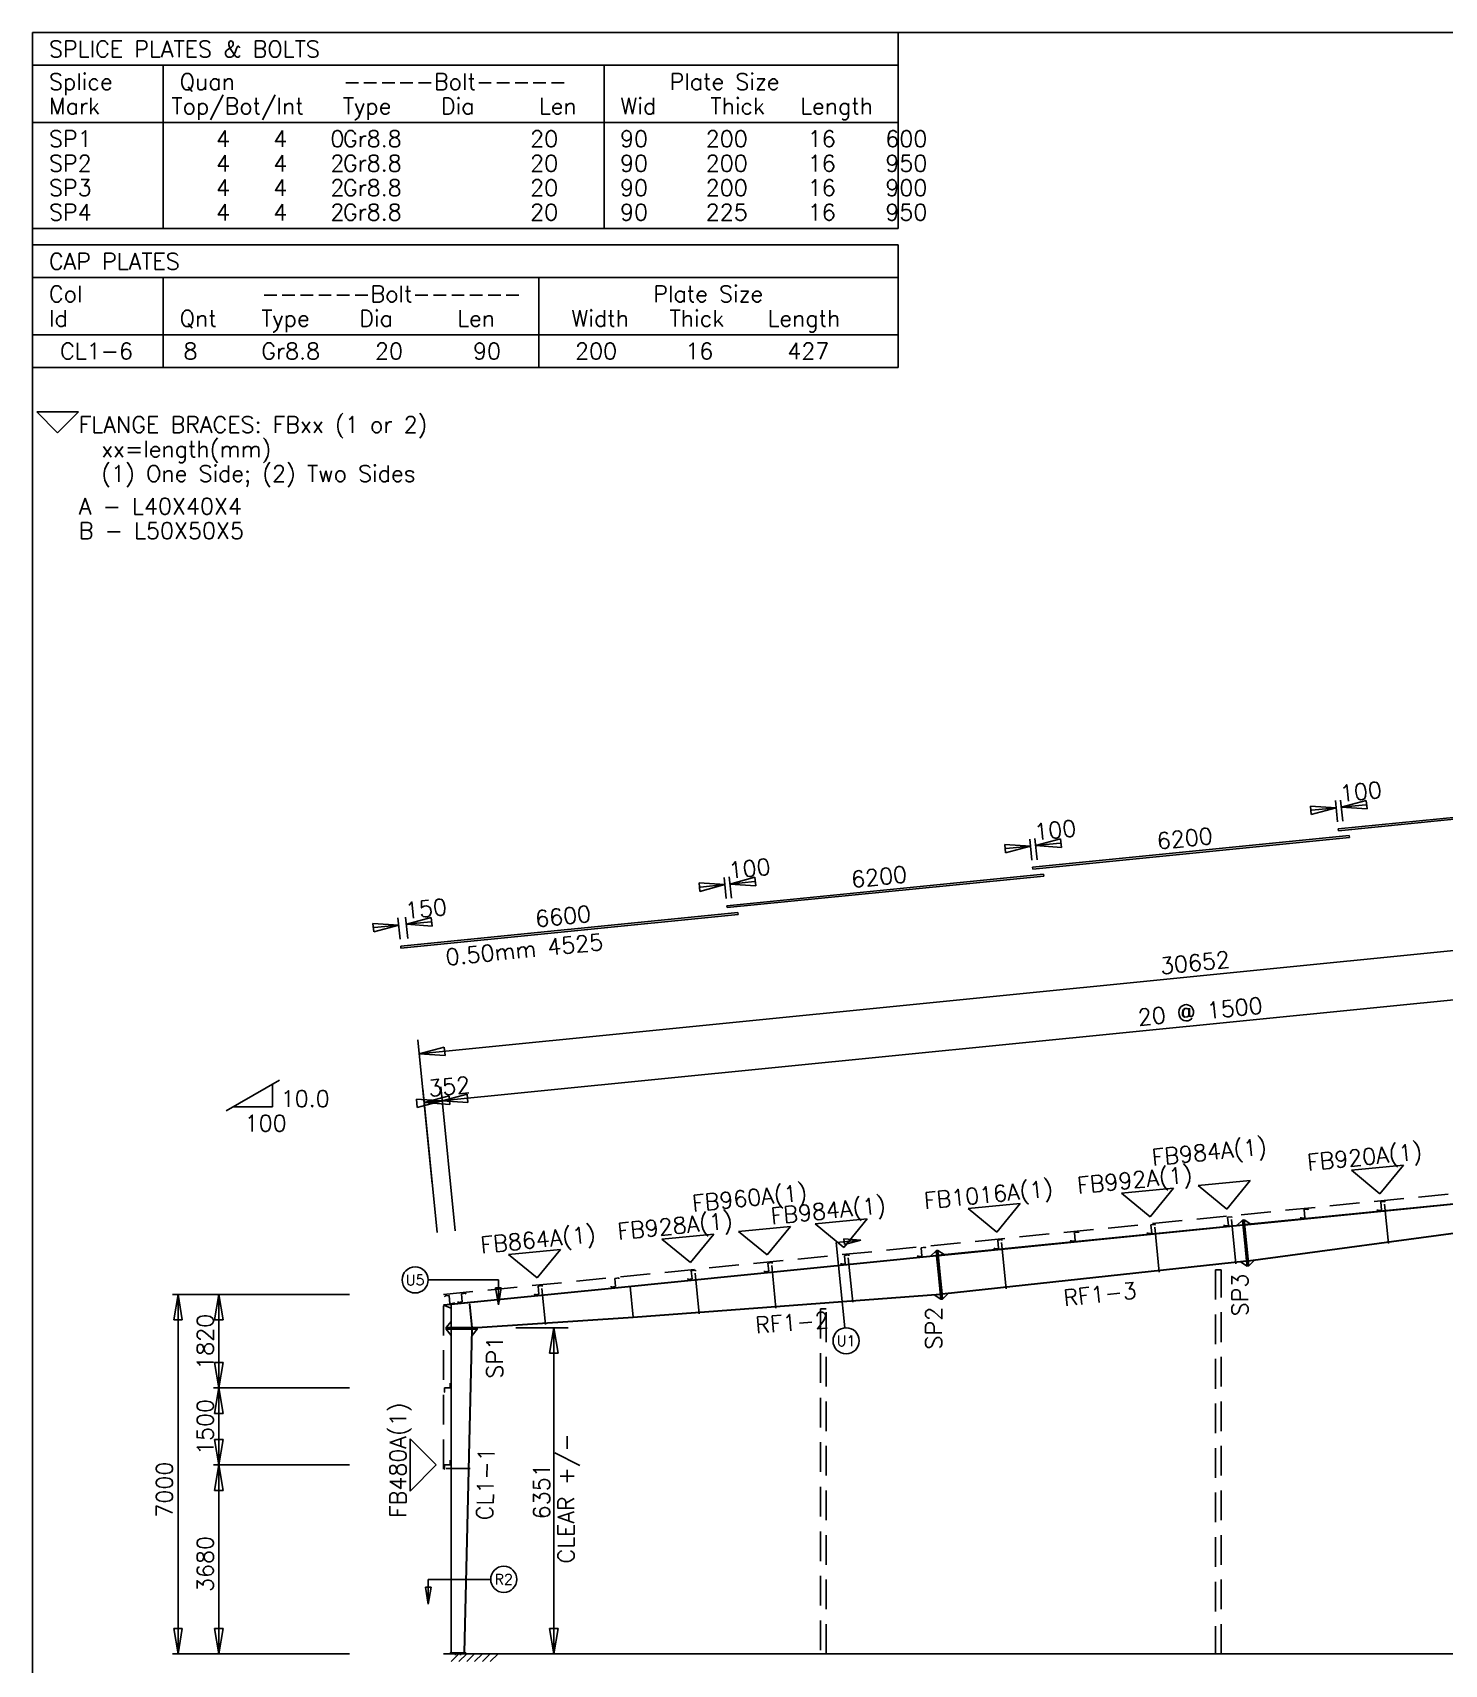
# Model space of a CAD drawing. Extents: x 0 to 76527, y 0 to 54116.
# Drawn here: x 0 to 27504, y 22324 to 54116 of the extents above; entities that cross this region are included whole.
import ezdxf
from ezdxf.enums import TextEntityAlignment as Align

# ---------------------------------------------------------------- set-up
doc = ezdxf.new("R2010")
doc.units = 0
doc.linetypes.add('CONTIN', pattern=[0])
doc.linetypes.add('DASHED', pattern=[867.81, 578.51, -289.3])
doc.layers.get('0').update_dxf_attribs({"linetype": 'CONTIN'})
for name, color, linetype in [('1', 7, 'CONTIN'), ('10', 10, 'CONTIN'), ('11', 7, 'CONTIN'), ('12', 6, 'CONTIN'), ('14', 7, 'CONTIN'), ('15', 7, 'CONTIN'), ('2', 6, 'CONTIN'), ('22', 7, 'CONTIN'), ('3', 7, 'CONTIN'), ('5', 5, 'DASHED'), ('7', 7, 'CONTIN')]:
    doc.layers.add(name, color=color, linetype=linetype)
doc.styles.add('SIMPLEX', font='SIMPLEX')

# ---------------------------------------------------------------- blocks, each defined once
blk = doc.blocks.new('ZCOL')
for p, q in [((10.2, 0), (0, 0)), ((0, 0), (0, -25.4)), ((10.2, -2.5), (10.2, 0)), ((-10.2, -25.4), (-10.2, -22.9)), ((0, -25.4), (-10.2, -25.4))]:
    blk.add_line(p, q)
blk = doc.blocks.new('MARKER')
for p, q in [((509.087189, 509.087189), (-509.08719, 509.087189)), ((-509.08719, 509.087189), (0, 0)), ((0, 0), (509.087189, 509.087189))]:
    blk.add_line(p, q)
blk = doc.blocks.new('ARROWF')
for p, q in [((0, 0), (-496, 83)), ((-496, 83), (-496, -83)), ((-496, -83), (0, 0))]:
    blk.add_line(p, q)
blk = doc.blocks.new('CUTFRM')
for p, q in [((0, 0), (0, -25.4)), ((0, -25.4), (-483.63281, -25.4))]:
    blk.add_line(p, q)
blk = doc.blocks.new('ARROWPF')
for p, q in [((0, 0), (-331, 55)), ((-331, 55), (-331, -55)), ((-331, -55), (0, 0))]:
    blk.add_line(p, q)
blk = doc.blocks.new('FRAME1')
at = {"layer": '1'}
for p, q in [((17435.8594, 16072.7188), (23605.0898, 16689.6406)), ((17439.6523, 16034.8066), (23608.8828, 16651.7305)), ((11480.8018, 15324.0547), (17650.0332, 15940.9775)), ((11484.5938, 15286.1426), (17653.8242, 15903.0674)), ((17439.6523, 16034.8066), (17435.8594, 16072.7188)), ((17653.8242, 15903.0674), (17650.0332, 15940.9775)), ((11484.5938, 15286.1426), (11480.8018, 15324.0547)), ((5525.74414, 14575.3857), (11694.9746, 15192.3086)), ((5529.53516, 14537.4756), (11698.7656, 15154.3984)), ((11698.7656, 15154.3984), (11694.9746, 15192.3086)), ((-829.41925, 13786.71), (5739.91602, 14443.6436)), ((-825.62817, 13748.7998), (5743.70703, 14405.7324)), ((5529.53516, 14537.4756), (5525.74414, 14575.3857)), ((5743.70703, 14405.7324), (5739.91602, 14443.6436)), ((-825.62817, 13748.7998), (-829.41925, 13786.71)), ((15610.043, 8362.0166), (21808.5293, 8981.86523)), ((21809.3242, 8973.90527), (15610.8389, 8354.05664)), ((21510.8145, 8944.05469), (15610.8389, 8354.05664)), ((18337.2051, 8761.93359), (18414.1719, 7992.26563)), ((9639.82031, 7764.99414), (15578.2051, 8358.83105)), ((15578.998, 8350.87109), (9640.61719, 7757.03418)), ((15578.998, 8350.87109), (9640.61719, 7757.03418)), ((13859.5381, 8314.16797), (13947.21, 7437.44873)), ((15352.0947, 8463.42285), (15438.5234, 7599.14307)), ((15458.7988, 8346.8916), (15569.0498, 8450.37598)), ((15578.2051, 8358.83105), (15458.7988, 8346.8916)), ((15561.3867, 8399.36035), (15618.502, 8405.07227)), ((15561.3867, 8399.36035), (15618.502, 8405.07227)), ((15584.9697, 8451.96875), (15569.0498, 8450.37598)), ((15658.6035, 7554.84277), (15569.0498, 8450.37598)), ((15569.0498, 8450.37598), (15569.0498, 8450.37598)), ((15578.2051, 8358.83105), (15569.0498, 8450.37598)), ((15571.3379, 8299.85742), (15628.4531, 8305.56934)), ((15571.3379, 8299.85742), (15628.4531, 8305.56934)), ((15578.998, 8350.87109), (15578.2051, 8358.83105)), ((15578.998, 8350.87109), (15648.666, 7654.21387)), ((15584.9697, 8451.96875), (15600.8896, 8453.56055)), ((15584.9697, 8451.96875), (15674.5234, 7556.43457)), ((15584.9697, 8451.96875), (15674.5234, 7556.43457)), ((15690.4414, 7558.02686), (15600.8896, 8453.56055)), ((15729.4492, 8373.95703), (15600.8896, 8453.56055)), ((15600.8896, 8453.56055), (15600.8896, 8453.56055)), ((15610.043, 8362.0166), (15600.8896, 8453.56055)), ((15610.043, 8362.0166), (15729.4492, 8373.95703)), ((15610.8389, 8354.05664), (15610.043, 8362.0166)), ((15680.4404, 7658.06592), (15610.8389, 8354.05664)), ((21560.5664, 8446.53613), (15680.4404, 7658.06592)), ((21560.3418, 8446.50586), (15680.4404, 7658.06592)), ((15681.2363, 7652.11963), (21561.1387, 8440.55957)), ((10874.4277, 8015.65625), (10964.5859, 7114.06201)), ((15601.1885, 8001.3457), (15658.3037, 8007.05811)), ((15601.1885, 8001.3457), (15658.3037, 8007.05811)), ((3339.44409, 7132.94678), (9608.17871, 7759.81934)), ((9608.77539, 7753.84961), (3340.04102, 7126.97705)), ((9608.77539, 7753.84961), (3638.552, 7156.82813)), ((7889.31689, 7717.14502), (7976.23486, 6847.95947)), ((9488.77441, 7747.87988), (9598.8252, 7853.354)), ((9608.17871, 7759.81934), (9488.77441, 7747.87988)), ((9591.16211, 7802.3374), (9648.27832, 7808.0498)), ((9591.16211, 7802.3374), (9648.27832, 7808.0498)), ((9614.74512, 7854.9458), (9598.8252, 7853.354)), ((9693.35352, 6908.06738), (9598.8252, 7853.354)), ((9598.8252, 7853.354), (9598.8252, 7853.354)), ((9608.17871, 7759.81934), (9598.8252, 7853.354)), ((9601.11328, 7702.83496), (9658.22852, 7708.54541)), ((9601.11328, 7702.83496), (9658.22852, 7708.54541)), ((9608.77539, 7753.84961), (9608.17871, 7759.81934)), ((9608.77539, 7753.84961), (9683.36426, 7007.96924)), ((9614.74512, 7854.9458), (9630.66504, 7856.53809)), ((9614.74512, 7854.9458), (9709.27344, 6909.66016)), ((9614.74512, 7854.9458), (9709.27344, 6909.66016)), ((9725.19531, 6911.25098), (9630.66504, 7856.53809)), ((9759.22461, 7776.93506), (9630.66504, 7856.53809)), ((9630.66504, 7856.53809), (9630.66504, 7856.53809)), ((9639.82031, 7764.99414), (9630.66504, 7856.53809)), ((9639.82031, 7764.99414), (9759.22461, 7776.93506)), ((9640.61719, 7757.03418), (9639.82031, 7764.99414)), ((9715.23047, 7010.88916), (9640.61719, 7757.03418)), ((15648.666, 7654.21387), (9715.23047, 7010.88916)), ((15648.6221, 7654.2085), (9715.23047, 7010.88916)), ((9715.77148, 7005.91797), (15649.1611, 7649.23779)), ((15649.1611, 7649.23779), (15529.8574, 7636.30273)), ((15529.8574, 7636.30273), (15658.6035, 7554.84277)), ((15631.0381, 7702.83496), (15688.1553, 7708.54541)), ((15631.0381, 7702.83496), (15688.1553, 7708.54541)), ((15648.6221, 7654.2085), (15649.1611, 7649.23779)), ((15649.1611, 7649.23779), (15658.6035, 7554.84277)), ((15680.4404, 7658.06592), (15680.4404, 7658.06592)), ((15680.4404, 7658.06592), (15681.2363, 7652.11963)), ((15681.0352, 7652.09131), (15800.0371, 7668.0498)), ((15681.0352, 7652.09131), (15690.4414, 7558.02002)), ((15800.0371, 7668.0498), (15690.4414, 7558.02002)), ((4904.2041, 7418.63379), (4983.67969, 6623.87793)), ((6396.75928, 7567.89014), (6479.95654, 6735.91895)), ((9633.45215, 7379.44775), (9690.56836, 7385.15918)), ((9633.45215, 7379.44775), (9690.56836, 7385.15918)), ((15640.9893, 7603.33105), (15698.1055, 7609.0415)), ((15640.9893, 7603.33105), (15698.1055, 7609.0415)), ((15674.5234, 7556.43457), (15658.6035, 7554.84277)), ((15658.6035, 7554.84277), (15658.6035, 7554.84277)), ((15674.5234, 7556.43457), (15690.4414, 7558.02686)), ((15690.4414, 7558.02002), (15690.4414, 7558.02002)), ((10, 6798.99707), (3339.54297, 7131.95215)), ((3340.04102, 7126.97705), (10.498, 6794.02197)), ((3638.552, 7156.82813), (155, 6808.47314)), ((1919.09229, 7120.12207), (1989.20972, 6418.94727)), ((3340.04102, 7126.97705), (3339.44409, 7132.94678)), ((3340.04102, 7126.97705), (3339.54297, 7131.95215)), ((3698.25366, 6559.80566), (3638.552, 7156.82813)), ((3638.552, 7156.82813), (3698.25366, 6559.80566)), ((9683.36426, 7007.96924), (3698.25366, 6559.80566)), ((9683.36426, 7007.96924), (3698.25366, 6559.80566)), ((3698.62793, 6554.81982), (9683.7373, 7002.98242)), ((9683.86133, 7002.99316), (9564.15918, 6994.03027)), ((9665.79004, 7056.06104), (9722.90723, 7061.77197)), ((9665.79004, 7056.06104), (9722.90723, 7061.77197)), ((9683.36426, 7007.96924), (9683.7373, 7002.98242)), ((9683.86133, 7002.99316), (9693.35352, 6908.06445)), ((9715.23047, 7010.88916), (9715.23047, 7010.88916)), ((9715.23047, 7010.88916), (9715.77148, 7005.91797)), ((9715.72852, 7005.91406), (9835.0332, 7018.84912)), ((9715.72852, 7005.91406), (9725.19531, 6911.25098)), ((9835.0332, 7018.84912), (9725.19531, 6911.25098)), ((150, 6807.97266), (0, 6792.97266)), ((0, 6792.97266), (150, 6732.97266)), ((10.498, 6794.02197), (10, 6798.99707)), ((155, 6807.97266), (150, 6807.97266)), ((150, 6807.97266), (150, 6355.91699)), ((155, 6355.91699), (155, 6808.47314)), ((155, 6355.91699), (155, 6807.97266)), ((517.590027, 6814.03223), (509.629974, 6813.2373)), ((517.590027, 6814.03223), (509.629974, 6813.2373)), ((509.629974, 6813.2373), (555.401917, 6355.51953)), ((509.629974, 6813.2373), (555.401917, 6355.51953)), ((517.590027, 6814.03223), (563.362, 6356.31445)), ((517.590027, 6814.03223), (563.362, 6356.31445)), ((9564.15918, 6994.03027), (9693.35352, 6908.06445)), ((9675.74219, 6956.55664), (9732.85742, 6962.26807)), ((9675.74219, 6956.55664), (9732.85742, 6962.26807)), ((9709.27344, 6909.66016), (9693.35352, 6908.06738)), ((9693.35352, 6908.06445), (9693.35352, 6908.06445)), ((9709.27344, 6909.66016), (9725.19531, 6911.25098)), ((9725.19531, 6911.25098), (9725.19531, 6911.25098)), ((150, 6475.91699), (54.999992, 6355.91699)), ((105, 6311.2168), (105, 6368.61719)), ((105, 6311.2168), (105, 6368.61719)), ((150, 6355.91699), (150, 6475.91699)), ((205.000015, 6311.2168), (205.000015, 6368.61719)), ((205.000015, 6311.2168), (205.000015, 6368.61719)), ((504.99997, 6311.2168), (504.99997, 6368.61719)), ((504.99997, 6311.2168), (504.99997, 6368.61719)), ((605, 6311.2168), (605, 6368.61719)), ((605, 6311.2168), (605, 6368.61719)), ((3698.25366, 6559.80566), (659.382019, 6355.91699)), ((3698.25366, 6559.80566), (659.382019, 6355.91699)), ((659.715942, 6350.92822), (3698.58887, 6554.81641)), ((3698.25366, 6559.80566), (3698.25366, 6559.80566)), ((3698.25366, 6559.80566), (3698.62793, 6554.81982)), ((3698.25366, 6559.80566), (3698.58887, 6554.81641)), ((655.380981, 6355.91699), (54.999992, 6355.91699)), ((54.999992, 6339.91699), (54.999992, 6355.91699)), ((54.999992, 6355.91699), (54.999992, 6355.91699)), ((150, 6355.91699), (54.999992, 6355.91699)), ((54.999992, 6339.91699), (655.380981, 6339.91699)), ((54.999992, 6339.91699), (54.999992, 6323.91699)), ((54.999992, 6339.91699), (655.380981, 6339.91699)), ((655.380981, 6323.91699), (54.999992, 6323.91699)), ((150, 6203.91699), (54.999992, 6323.91699)), ((54.999992, 6323.91699), (54.999992, 6323.91699)), ((150, 6323.91699), (54.999992, 6323.91699)), ((155, 6355.91699), (150, 6355.91699)), ((155, 6323.91699), (150, 6323.91699)), ((150, 6323.91699), (150, 16)), ((150, 6323.91699), (150, 6203.91699)), ((659.382019, 6355.91699), (155, 6355.91699)), ((555, 6323.91699), (155, 6323.91699)), ((155, 16), (155, 6323.91699)), ((155, 16), (155, 6323.91699)), ((404.99997, 16), (555, 6323.91699)), ((405.005005, 16.190001), (555, 6323.91699)), ((562.997986, 6323.72607), (413.002014, 16)), ((555, 6323.91699), (555, 6323.91699)), ((555, 6323.91699), (562.997986, 6323.72607)), ((563.362, 6356.31445), (555.401917, 6355.51953)), ((563.362, 6356.31445), (555.401917, 6355.51953)), ((563.002014, 6323.91699), (560.148987, 6203.91699)), ((560.148987, 6203.91699), (655.38501, 6323.91699)), ((563.002014, 6323.91699), (655.38501, 6323.91699)), ((655.380981, 6339.91699), (655.380981, 6355.91699)), ((655.380981, 6339.91699), (655.380981, 6323.91699)), ((655.38501, 6323.91699), (655.38501, 6323.91699)), ((659.382019, 6355.91699), (659.715942, 6350.92822)), ((56.431137, 3610.5791), (523.83429, 3610.57886)), ((435, 16), (135, 16)), ((135, 0), (135, 16)), ((135, 0), (435, 0)), ((155, 16), (150, 16)), ((155, 16), (404.99997, 16)), ((235, -28.700001), (235, 28.700001)), ((335, -28.700001), (335, 28.700001)), ((405.005005, 16.190001), (413.002014, 16)), ((435, 0), (435, 16))]:
    blk.add_line(p, q, dxfattribs=at)
at = {"layer": '12'}
for p, q in [((17422.0469, 16210.8701), (17380.8867, 16622.4512)), ((17521.5508, 16220.8203), (17480.3926, 16632.4023)), ((11466.9863, 15462.2061), (11425.8291, 15873.7871)), ((11566.4902, 15472.1572), (11525.333, 15883.7373)), ((5511.9292, 14713.5391), (5470.77051, 15125.1201)), ((5611.43213, 14723.4883), (5570.27441, 15135.0684)), ((-843.23456, 13924.8643), (-884.39264, 14336.4443)), ((-693.97906, 13939.7891), (-735.13702, 14351.3691)), ((-120.56721, 8205.67188), (-401.47815, 11014.7813)), ((229.785385, 8240.70703), (-51.125538, 11049.8164)), ((-5275.3838, 6999.99951), (-1828.4502, 6999.99951)), ((-1828.4502, 6999.99951), (-4479.9351, 6999.99951)), ((1412.97083, 6350.8999), (2431.14526, 6350.8999)), ((-1828.4502, 5180), (-4479.9351, 5180)), ((-1828.4502, 3680.00024), (-4479.9351, 3680.00024)), ((-5275.3838, 0), (-1828.4502, 0)), ((-1828.4502, 0), (-4479.9351, 0)), ((1412.97083, 0), (2431.14526, 0))]:
    blk.add_line(p, q, dxfattribs=at)
at = {"layer": '2'}
for p, q in [((17494.207, 16494.248), (17969.1074, 16541.7383)), ((16919.8008, 16436.8086), (17394.7031, 16484.2988)), ((10964.7441, 15688.1436), (11439.6445, 15735.6348)), ((11539.1484, 15745.584), (12014.0488, 15793.0732)), ((5009.68555, 14939.4766), (5484.58643, 14986.9668)), ((5584.08984, 14996.917), (6058.99072, 15044.4082)), ((-468.82773, 11688.2764), (30031.1738, 14738.2764)), ((-1345.4779, 14150.7998), (-870.57727, 14198.291)), ((-721.32178, 14213.2178), (-246.42114, 14260.709)), ((-373.84756, 10738.4756), (30126.1543, 13788.4756)), ((-215.54733, 9155.47266), (-496.45831, 11964.582)), ((-5169.335, 0), (-5169.335, 6999.99951)), ((-4373.8862, 0), (-4373.8862, 6999.99951)), ((2153.46143, 0), (2153.46143, 6350.8999)), ((0, 0), (61000.0078, 0)), ((150.000015, 0), (1074.45898, 0)), ((150.000015, -152.72615), (302.726166, 0)), ((302.726166, -152.72615), (455.452332, 0)), ((455.452332, -152.72615), (608.178467, 0)), ((608.178467, -152.72615), (760.904602, 0)), ((760.904602, -152.72615), (913.630737, 0)), ((913.630737, -152.72615), (1066.35693, 0))]:
    blk.add_line(p, q, dxfattribs=at)
at = {"layer": '3'}
for p, q in [((-4231.7876, 10579.8896), (-3195.7144, 11178.0684)), ((-3327.979, 11101.7051), (-3327.979, 10656.2529)), ((-4099.5225, 10656.2529), (-3327.979, 10656.2529))]:
    blk.add_line(p, q, dxfattribs=at)
at = {"layer": '5'}
for p, q in [((0, 6999.99951), (30500.0039, 10050)), ((15155, 7479.82959), (15045.002, 7479.82959)), ((15045.002, 7479.82959), (15045.002, 0)), ((15155, 7479.82959), (15045.002, 7479.82959)), ((15045.002, 7479.82959), (15045.002, 0)), ((15155, 0), (15155, 7479.82959)), ((15155, 0), (15155, 7479.82959)), ((0, 3600), (0, 6999.99951)), ((7345.00098, 6724.28027), (7345.00049, 0)), ((7345.00098, 6724.28027), (7345.00049, 0)), ((7455.00049, 6724.28027), (7345.00098, 6724.28027)), ((7455.00049, 6724.28027), (7345.00098, 6724.28027)), ((7455.00049, 0), (7455.00049, 6724.28027)), ((7455.00049, 0), (7455.00049, 6724.28027)), ((7345.00049, 0), (7455.00049, 0)), ((7345.00049, 0), (7455.00049, 0)), ((15045.002, 0), (15155, 0)), ((15045.002, 0), (15155, 0))]:
    blk.add_line(p, q, dxfattribs=at)
at = {"layer": '7'}
for centre in [(-550.07416, 7284.31348), (7846.19824, 6098.2085), (1176.27649, 1450.91797)]:
    blk.add_circle(centre, 254.543594, dxfattribs=at)
at = {"layer": '10'}
for p, xscale, yscale, zscale, rotation in [((16786.4707, 8496.79492), -8, -6.3740158, -6.3740158, 5.71059368), ((18279.0273, 8646.05078), -8, -6.3740158, -6.3740158, 5.71059368), ((13801.3604, 8198.28418), -8, -6.3740158, -6.3740158, 5.71059368), ((15293.917, 8347.53906), -8, -6.3740158, -6.3740158, 5.71059368), ((10816.2471, 7899.77295), -8, -6.3740158, -6.3740158, 5.71059368), ((12308.8037, 8049.02783), -8, -6.3740158, -6.3740158, 5.71059368), ((7831.13721, 7601.26123), -8, -6.3740158, -6.3740158, 5.71059368), ((9323.69238, 7750.5166), -8, -6.3740158, -6.3740158, 5.71059368), ((3353.46924, 7153.49463), -8, -6.3740158, -6.3740158, 5.71059368), ((4846.02539, 7302.75049), -8, -6.3740158, -6.3740158, 5.71059368), ((6338.58105, 7452.00488), -8, -6.3740158, -6.3740158, 5.71059368), ((368.357819, 6854.98291), -8, -6.3740158, -6.3740158, 5.71059368), ((1860.91357, 7004.23926), -8, -6.3740158, -6.3740158, 5.71059368), ((127.819229, 6820.67432), 8, -6.3740077, -6.3740077, 5.71059368), ((130.95163, 5180), 8, -4.4055119, -4.4055119, 89.9999847), ((130.951157, 3680.00024), 8, -4.4055119, -4.4055119, 89.9999847)]:
    blk.add_blockref('ZCOL', p, dxfattribs=dict(at, xscale=xscale, yscale=yscale, zscale=zscale, rotation=rotation))
at = {"layer": '2'}
for p, rotation in [((17394.7031, 16484.2988), 365.710602), ((17494.207, 16494.248), 185.710602), ((11439.6445, 15735.6348), 365.710602), ((11539.1484, 15745.584), 185.710602), ((5484.58643, 14986.9668), 365.710602), ((5584.08984, 14996.917), 185.710602), ((-721.32178, 14213.2178), 185.710602), ((-870.57727, 14198.291), 365.710602), ((-468.82773, 11688.2764), 185.710602), ((-23.494955, 10773.5107), 5.71059368), ((-373.84756, 10738.4756), 185.710602), ((-23.494955, 10773.5107), 185.710602), ((-5169.335, 6999.99951), 90), ((-4373.8862, 6999.99951), 90), ((2153.46143, 6350.8999), 90), ((-4373.8862, 5180), 270), ((-4373.8862, 5180), 90), ((-4373.8862, 3680.00024), 270), ((-4373.8862, 3680.00024), 90), ((-5169.335, 0), 270), ((-4373.8862, 0), 270), ((-4373.8862, 0), 270), ((2153.46143, 0), -90)]:
    blk.add_blockref('ARROWF', p, dxfattribs=dict(at, rotation=rotation))
at = {"layer": '3'}
for p, rotation in [((15262.0957, 8665.74414), 5.71059368), ((18247.207, 8964.25488), 5.71059368), ((13769.541, 8516.48828), 5.71059368), ((10784.4268, 8217.97754), 5.71059368), ((6306.76074, 7770.20996), 5.71059368), ((7799.31689, 7919.46631), 5.71059368), ((4814.20508, 7620.95508), 5.71059368), ((1829.09302, 7322.44434), 5.71059368), ((-138.84079, 3680.00024), 89.9999847)]:
    blk.add_blockref('MARKER', p, dxfattribs=dict(at, rotation=rotation))
at = {"layer": '7'}
for p, yscale, zscale, rotation in [((7820.88428, 6351.48975), 65.7098999, 65.7098999, 185.710587), ((-295.53055, 7284.30664), 53.8292656, 53.8292656, 90)]:
    blk.add_blockref('CUTFRM', p, dxfattribs=dict(at, yscale=yscale, zscale=zscale, rotation=rotation))
for p, rotation in [((8136.13525, 8060.34424), 365.710571), ((1071.72009, 6800.63818), 270)]:
    blk.add_blockref('ARROWPF', p, dxfattribs=dict(at, rotation=rotation))
at = {"layer": '7', "xscale": -1, "rotation": 90}
blk.add_blockref('ARROWPF', (-295.52002, 967.246155), dxfattribs=at)
at = {"layer": '7', "xscale": -1, "yscale": 47.9238434, "zscale": 47.9238434, "rotation": -90}
blk.add_blockref('CUTFRM', (921.732849, 1450.91125), dxfattribs=at)
at = {"layer": '11', "style": 'SIMPLEX'}
for s, rotation, p in [('100', 5.71059368, (17483.6543, 16599.7715)), ('100', 5.71059368, (11528.5957, 15851.1074)), ('6200', 5.71059368, (13916.3857, 15674.7275)), ('100', 5.71059368, (5573.53711, 15102.4404)), ('6200', 5.71059368, (7961.32813, 14926.0605)), ('150', 5.71059368, (-731.87408, 14318.7393)), ('6600', 5.71059368, (1805.17236, 14157.2861)), ('30652', 5.71059368, (13979.1201, 13239.6602)), ('20 @ 1500', 5.71059368, (13545.9727, 12237.0469)), ('352', 5.71059368, (-278.86743, 10854.5625)), ('1820', 90.000206, (-4479.9473, 5533.18506)), ('1500', 90.000206, (-4479.9468, 3873.18555)), ('CLEAR +/-', 90, (2551.18579, 1759.55115)), ('7000', 90.000206, (-5275.395, 2651.52075)), ('6351', 90, (2073.9165, 2618.63574)), ('3680', 90.000206, (-4479.9502, 1203.64063))]:
    blk.add_text(s, height=318.179474, rotation=rotation, dxfattribs=at).set_placement(p)
at = {"layer": '15', "style": 'SIMPLEX'}
blk.add_text('0.50mm 4525', height=318.179474, rotation=5.71059368, dxfattribs=at).set_placement((60.830879, 13411.1006))
at = {"layer": '3', "style": 'SIMPLEX'}
for s, p in [('10.0', (-3168.8892, 10656.2529)), ('100', (-3872.8403, 10178.9844))]:
    blk.add_text(s, height=318.179474, dxfattribs=at).set_placement(p)
for s, rotation, p in [('FB984A(1)', 5.71059368, (13818.7148, 9509.4834)), ('FB920A(1)', 5.71059368, (16843.4004, 9412.24512)), ('FB992A(1)', 5.71059368, (12365.7354, 8964.47852)), ('FB1016A(1)', 5.71059368, (9380.62012, 8665.9668)), ('FB960A(1)', 5.71059368, (4863.37891, 8613.9502)), ('FB984A(1)', 5.71059368, (6395.51025, 8367.45605)), ('FB928A(1)', 5.71059368, (3410.39868, 8068.94482)), ('FB864A(1)', 5.71059368, (741.887085, 7802.09326)), ('SP3', 90, (15677.2451, 6574.68213)), (' RF1-3', 6.18804932, (11880.584, 6748.3291)), ('SP2', 90, (9711.99512, 5927.90771)), (' RF1-2', 4.28230286, (5872.20752, 6226.77783)), ('SP1', 90, (1160.61902, 5362.49023)), ('FB480A(1)', 89.9999847, (-724.29138, 2645.91675)), (' CL1-1', 88.6397476, (957.087646, 2380.1731))]:
    blk.add_text(s, height=318.179474, rotation=rotation, dxfattribs=at).set_placement(p)
at = {"layer": '7', "style": 'SIMPLEX'}
for s, p in [('U5', (-550.07416, 7182.49512)), ('U1', (7846.19824, 5996.39111)), ('R2', (1176.27649, 1349.10034))]:
    blk.add_text(s, height=203.634872, dxfattribs=at).set_placement(p, align=Align.CENTER)
blk = doc.blocks.new('RF1CPL', base_point=(0, 11.43))
at = {"layer": '3'}
for p, q in [((0, 11.43), (80.77, 11.43)), ((0, 11.43), (0, 0)), ((80.77, 0), (80.77, 11.43)), ((0, 8.38), (80.77, 8.38)), ((12.19, 8.38), (12.19, 0)), ((47.24, 8.38), (47.24, 0)), ((0, 3.05), (80.77, 3.05)), ((0, 0), (80.77, 0)), ((0, 0), (80.77, 0))]:
    blk.add_line(p, q, dxfattribs=at)
at = {"layer": '1', "style": 'SIMPLEX'}
for s, p in [('CAP PLATES', (1.52, 9.14)), ('Col', (1.52, 6.1)), ('------Bolt------', (21.34, 6.1)), ('Plate Size', (57.91, 6.1)), ('Id', (1.52, 3.81)), ('Qnt', (13.72, 3.81)), ('Type', (21.34, 3.81)), ('Dia', (30.48, 3.81)), ('Len', (39.62, 3.81)), ('Width', (50.29, 3.81)), ('Thick', (59.44, 3.81)), ('Length', (68.58, 3.81)), (' CL1-6', (1.52, 0.76)), ('   8', (10.67, 0.76)), ('Gr8.8', (21.34, 0.76)), ('        20', (22.86, 0.76)), ('        90', (32, 0.76)), ('       200', (42.67, 0.76)), ('        16', (51.82, 0.76)), ('       427', (62.48, 0.76))]:
    blk.add_text(s, height=1.524, dxfattribs=at).set_placement(p)
blk = doc.blocks.new('RF1BLT1', base_point=(0, 30.48))
at = {"layer": '3'}
for p, q in [((0, 30.48), (134.62, 30.48)), ((0, 30.48), (0, 0)), ((134.62, 0), (134.62, 30.48)), ((0, 25.4), (134.62, 25.4)), ((20.32, 25.4), (20.32, 0)), ((88.9, 25.4), (88.9, 0)), ((0, 16.51), (134.62, 16.51)), ((0, 0), (134.62, 0)), ((0, 0), (134.62, 0))]:
    blk.add_line(p, q, dxfattribs=at)
at = {"layer": '1', "style": 'SIMPLEX'}
for s, p in [('SPLICE PLATES & BOLTS', (2.54, 26.67)), ('Splice', (2.54, 21.59)), ('Quan', (22.86, 21.59)), ('-----Bolt-----', (48.26, 21.59)), ('Plate Size', (99.06, 21.59)), ('Mark', (2.54, 17.78)), ('Top/Bot/Int', (21.59, 17.78)), ('Type', (48.26, 17.78)), ('Dia', (63.5, 17.78)), ('Len', (78.74, 17.78)), ('Wid', (91.44, 17.78)), ('Thick', (105.41, 17.78)), ('Length', (119.38, 17.78)), ('SP1', (2.54, 12.7)), ('   4', (22.86, 12.7)), ('   4', (31.75, 12.7)), ('   0', (40.64, 12.7)), ('Gr8.8', (48.26, 12.7)), ('        20', (62.23, 12.7)), ('        90', (76.2, 12.7)), ('       200', (91.44, 12.7)), ('        16', (105.41, 12.7)), ('       600', (119.38, 12.7)), ('SP2', (2.54, 8.89)), ('   4', (22.86, 8.89)), ('   4', (31.75, 8.89)), ('   2', (40.64, 8.89)), ('Gr8.8', (48.26, 8.89)), ('        20', (62.23, 8.89)), ('        90', (76.2, 8.89)), ('       200', (91.44, 8.89)), ('        16', (105.41, 8.89)), ('       950', (119.38, 8.89)), ('SP3', (2.54, 5.08)), ('   4', (22.86, 5.08)), ('   4', (31.75, 5.08)), ('   2', (40.64, 5.08)), ('Gr8.8', (48.26, 5.08)), ('        20', (62.23, 5.08)), ('        90', (76.2, 5.08)), ('       200', (91.44, 5.08)), ('        16', (105.41, 5.08)), ('       900', (119.38, 5.08)), ('SP4', (2.54, 1.27)), ('   4', (22.86, 1.27)), ('   4', (31.75, 1.27)), ('   2', (40.64, 1.27)), ('Gr8.8', (48.26, 1.27)), ('        20', (62.23, 1.27)), ('        90', (76.2, 1.27)), ('       225', (91.44, 1.27)), ('        16', (105.41, 1.27)), ('       950', (119.38, 1.27))]:
    blk.add_text(s, height=2.54, dxfattribs=at).set_placement(p)
blk = doc.blocks.new('RF1FBR')
at = {"xscale": 0.8, "yscale": 0.8, "zscale": 0.8}
blk.add_blockref('MARKER', (486.814606, -954.53845), dxfattribs=at)
at = {"layer": '14', "style": 'SIMPLEX'}
for s, p in [('FLANGE BRACES: FBxx (1 or 2)', (900.447937, -954.53845)), ('  xx=length(mm)', (900.447937, -1431.8076)), ('  (1) One Side; (2) Two Sides', (900.447937, -1909.077)), ('A - L40X40X4', (900.447937, -2545.4358)), ('B - L50X50X5', (900.447937, -3022.7051))]:
    blk.add_text(s, height=318.179474, dxfattribs=at).set_placement(p)

msp = doc.modelspace()

# ---------------------------------------------------------------- linework, layer by layer
at = {"layer": '22'}
for p, q in [((76527.0625, 54115.5664), (0, 54115.5664)), ((0, 54115.5664), (0, 0))]:
    msp.add_line(p, q, dxfattribs=at)

# ---------------------------------------------------------------- block references
for name, p, xscale, yscale, zscale in [('RF1BLT1', (0, 54115.5664), 125.267517, 125.267517, 125.267517), ('RF1CPL', (0, 49979.2344), 208.77919, 208.77919, 208.77919)]:
    msp.add_blockref(name, p, dxfattribs=dict(xscale=xscale, yscale=yscale, zscale=zscale))
for name, p in [('RF1FBR', (0, 47274.707)), ('FRAME1', (8002.16211, 22529.4121))]:
    msp.add_blockref(name, p)

doc.saveas('drawing.dxf')
